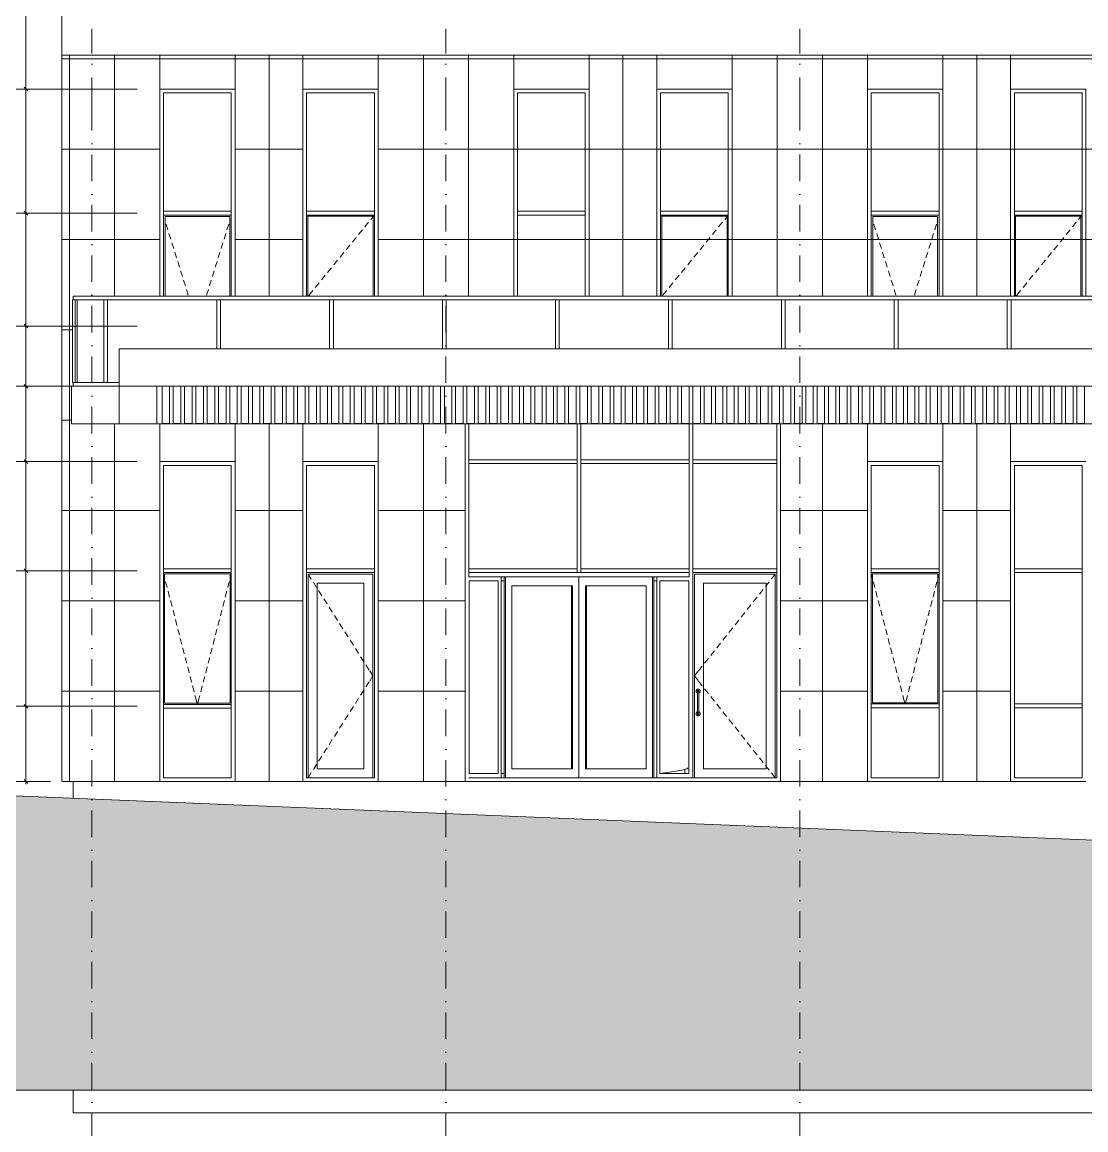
# Model space of a CAD drawing. Header units: millimetres. Extents: x 1499747 to 4341325, y -28481 to 441852.
# Drawn here: x 2698134 to 2712261, y 154656 to 169373 of the extents above; entities that cross this region are included whole.
import ezdxf
from ezdxf.xclip import XClip

# ---------------------------------------------------------------- set-up
doc = ezdxf.new("R2010")
doc.units = ezdxf.units.MM
doc.header["$MEASUREMENT"] = 0
doc.header["$XCLIPFRAME"] = 0
doc.linetypes.add('Штрихпунктирная', pattern=[670.277762, 352.777767, -176.388884, 0, -141.111112])
for name, color, linetype, lineweight in [('1 Фасад_42_Витраж где быссейн_Ном._пера__1_Ном._пера__7', 7, 'Continuous', 18), ('1 Фасад_42_Витраж где быссейн_Ном._пера__92_Ном._пера__233', 233, 'Continuous', 18), ('1 Фасад_42_Витражные окна_Ном._пера__1_Ном._пера__7', 7, 'Continuous', 18), ('1 Фасад_42_Витражные окна_Ном._пера__3_Ном._пера__30', 30, 'Continuous', 18), ('1 Фасад_42_Витражные окна_Ном._пера__92_Ном._пера__233', 233, 'Continuous', 18), ('1 Фасад_42_Выступы_Ном._пера__1_Ном._пера__7', 7, 'Continuous', 18), ('1 Фасад_42_Выступы_Ном._пера__62_Ном._пера__253', 252, 'Continuous', 18), ('1 Фасад_42_Карниз над входом_Ном._пера__1_Ном._пера__7', 7, 'Continuous', 18), ('1 Фасад_42_Конструктив - Колонны_Ном._пера__8_Ном._пера__12', 12, 'Continuous', 18), ('1 Фасад_42_Конструктив - Перекрытия_Ном._пера__89_Ном._пера__111', 111, 'Continuous', 18), ('1 Фасад_42_Местность - Рельеф_Ном._пера__21_Ном._пера__7', 7, 'Continuous', 18), ('1 Фасад_42_Местность - Рельеф_Ном._пера__7', 7, 'Continuous', 18), ('1 Фасад_42_Отделка керамика_Ном._пера__19_Ном._пера__255', 255, 'Continuous', 18), ('1 Фасад_42_Отделка керамика_Ном._пера__1_Ном._пера__7', 7, 'Continuous', 18), ('1 Фасад_42_Размер - Общий_Ном._пера__1_Ном._пера__7', 7, 'Continuous', 18), ('1 Фасад_42_Сетка кладки_Ном._пера__5_Ном._пера__5', 5, 'Continuous', 18), ('1 Фасад_42_Сетка кладки_Ном._пера__62_Ном._пера__253', 252, 'Continuous', 18), ('1 Фасад_42_Элемент Модели - Оси_Ном._пера__2_Ном._пера__8', 8, 'Continuous', 18), ('Кабель 2х6 mm', 150, 'Continuous', 30)]:
    doc.layers.add(name, color=color, linetype=linetype, lineweight=lineweight)

# ---------------------------------------------------------------- blocks, each defined once
blk = doc.blocks.new('Чертеж_5_42', base_point=(1557140, 9891))
at = {"layer": '1 Фасад_42_Местность - Рельеф_Ном._пера__7', "linetype": 'Continuous', "true_color": 0x939598}
blk.add_hatch(color=252, dxfattribs=at).paths.add_polyline_path([(1502340, 9783), (1502340, 5791), (1562566, 5791), (1562566, 7297)])
at = {"layer": '1 Фасад_42_Витраж где быссейн_Ном._пера__1_Ном._пера__7', "color": 252, "linetype": 'Continuous', "true_color": 0x939598}
for p, q in [((1505089, 16341), (1505089, 16291)), ((1505521, 16341), (1505089, 16341)), ((1507021, 16341), (1505521, 16341)), ((1508521, 16341), (1507021, 16341)), ((1510021, 16341), (1508521, 16341)), ((1511521, 16341), (1510021, 16341)), ((1513021, 16341), (1511521, 16341)), ((1514521, 16341), (1513021, 16341)), ((1516021, 16341), (1514521, 16341)), ((1517521, 16341), (1516021, 16341)), ((1519021, 16341), (1517521, 16341)), ((1505089, 16291), (1505082, 16291)), ((1505082, 15191), (1505082, 16291)), ((1505110, 16291), (1505089, 16291)), ((1505117, 16291), (1505110, 16291)), ((1505124, 16291), (1505117, 16291)), ((1505117, 15191), (1505117, 16291)), ((1505496, 16291), (1505124, 16291)), ((1505144, 16291), (1505144, 15191)), ((1505145, 15191), (1505145, 16291)), ((1505521, 16291), (1505496, 16291)), ((1505496, 15191), (1505496, 16291)), ((1505546, 16291), (1505521, 16291)), ((1506996, 16291), (1505546, 16291)), ((1505546, 15191), (1505546, 16291)), ((1507021, 16291), (1506996, 16291)), ((1506996, 15641), (1506996, 16291)), ((1507046, 16291), (1507021, 16291)), ((1508496, 16291), (1507046, 16291)), ((1507046, 15641), (1507046, 16291)), ((1508521, 16291), (1508496, 16291)), ((1508496, 15641), (1508496, 16291)), ((1508546, 16291), (1508521, 16291)), ((1509996, 16291), (1508546, 16291)), ((1508546, 15641), (1508546, 16291)), ((1510021, 16291), (1509996, 16291)), ((1509996, 15641), (1509996, 16291)), ((1510046, 16291), (1510021, 16291)), ((1511496, 16291), (1510046, 16291)), ((1510046, 15641), (1510046, 16291)), ((1511521, 16291), (1511496, 16291)), ((1511496, 15641), (1511496, 16291)), ((1511546, 16291), (1511521, 16291)), ((1512996, 16291), (1511546, 16291)), ((1511546, 15641), (1511546, 16291)), ((1513021, 16291), (1512996, 16291)), ((1512996, 15641), (1512996, 16291)), ((1513046, 16291), (1513021, 16291)), ((1514496, 16291), (1513046, 16291)), ((1513046, 15641), (1513046, 16291)), ((1514521, 16291), (1514496, 16291)), ((1514496, 15641), (1514496, 16291)), ((1514546, 16291), (1514521, 16291)), ((1515996, 16291), (1514546, 16291)), ((1514546, 15641), (1514546, 16291)), ((1516021, 16291), (1515996, 16291)), ((1515996, 15641), (1515996, 16291)), ((1516046, 16291), (1516021, 16291)), ((1517496, 16291), (1516046, 16291)), ((1516046, 15641), (1516046, 16291)), ((1517521, 16291), (1517496, 16291)), ((1517496, 15641), (1517496, 16291)), ((1517546, 16291), (1517521, 16291)), ((1518996, 16291), (1517546, 16291)), ((1517546, 15641), (1517546, 16291)), ((1505082, 15191), (1505089, 15191)), ((1505089, 15141), (1505089, 15191)), ((1505110, 15191), (1505089, 15191)), ((1505110, 15191), (1505117, 15191)), ((1505117, 15191), (1505124, 15191)), ((1505496, 15191), (1505124, 15191)), ((1505521, 15191), (1505496, 15191)), ((1505546, 15191), (1505521, 15191)), ((1505701, 15191), (1505546, 15191)), ((1510295, 14641), (1510295, 14141)), ((1510345, 14641), (1510345, 14141)), ((1511783, 14166), (1511783, 14641)), ((1511833, 14166), (1511833, 14641)), ((1513271, 14166), (1513271, 14641)), ((1513321, 14166), (1513321, 14641)), ((1514435, 14166), (1514435, 14641)), ((1514485, 14141), (1514485, 14641)), ((1510295, 14141), (1510295, 12691)), ((1510345, 14166), (1511183, 14166)), ((1510345, 14141), (1510345, 12691)), ((1511183, 14166), (1511783, 14166)), ((1511783, 14141), (1511783, 14166)), ((1511783, 14116), (1511783, 14141)), ((1511833, 14166), (1512021, 14166)), ((1511833, 14141), (1511833, 14166)), ((1511833, 14116), (1511833, 14141)), ((1512021, 14166), (1512859, 14166)), ((1512859, 14166), (1513271, 14166)), ((1513271, 14141), (1513271, 14166)), ((1513271, 12691), (1513271, 14141)), ((1513321, 14166), (1513697, 14166)), ((1513321, 14141), (1513321, 14166)), ((1513321, 14116), (1513321, 14141)), ((1513697, 14166), (1514435, 14166)), ((1514435, 14141), (1514435, 14166)), ((1514435, 14116), (1514435, 14141)), ((1514485, 12691), (1514485, 14141)), ((1510345, 14116), (1511183, 14116)), ((1511183, 14116), (1511783, 14116)), ((1511783, 12716), (1511783, 14116)), ((1511833, 14116), (1512021, 14116)), ((1511833, 12716), (1511833, 14116)), ((1512021, 14116), (1512859, 14116)), ((1512859, 14116), (1513271, 14116)), ((1513321, 14116), (1513697, 14116)), ((1513321, 12716), (1513321, 14116)), ((1513697, 14116), (1514435, 14116)), ((1514435, 12716), (1514435, 14116)), ((1510295, 12691), (1510295, 12156)), ((1510345, 12716), (1511183, 12716)), ((1510345, 12691), (1510345, 12611)), ((1510345, 12666), (1510349, 12666)), ((1510349, 12666), (1510368, 12666)), ((1510368, 12666), (1510434, 12666)), ((1510434, 12666), (1510541, 12666)), ((1510541, 12666), (1510688, 12666)), ((1510688, 12666), (1510868, 12666)), ((1510868, 12666), (1511077, 12666)), ((1511077, 12666), (1511308, 12666)), ((1511183, 12716), (1511783, 12716)), ((1511308, 12666), (1511554, 12666)), ((1511554, 12666), (1511808, 12666)), ((1511783, 12691), (1511783, 12716)), ((1511783, 12666), (1511783, 12691)), ((1511808, 12666), (1512062, 12666)), ((1511833, 12691), (1511833, 12716)), ((1511833, 12716), (1512021, 12716)), ((1511833, 12666), (1511833, 12691)), ((1512021, 12716), (1512859, 12716)), ((1512062, 12666), (1512308, 12666)), ((1512308, 12666), (1512539, 12666)), ((1512539, 12666), (1512748, 12666)), ((1512748, 12666), (1512928, 12666)), ((1512859, 12716), (1513271, 12716)), ((1512928, 12666), (1513075, 12666)), ((1513075, 12666), (1513182, 12666)), ((1513182, 12666), (1513248, 12666)), ((1513248, 12666), (1513267, 12666)), ((1513267, 12666), (1513271, 12666)), ((1513271, 12611), (1513271, 12691)), ((1513321, 12691), (1513321, 12716)), ((1513321, 12716), (1513697, 12716)), ((1513321, 12666), (1513321, 12691)), ((1513321, 12156), (1513321, 12666)), ((1513321, 12666), (1513697, 12666)), ((1513697, 12716), (1514435, 12716)), ((1513697, 12666), (1514435, 12666)), ((1514435, 12691), (1514435, 12716)), ((1514435, 12666), (1514435, 12691)), ((1514435, 12156), (1514435, 12666)), ((1514485, 12156), (1514485, 12691)), ((1510362, 12611), (1510343, 12611)), ((1510349, 12556), (1510362, 12556)), ((1510349, 9996), (1510349, 12556)), ((1510428, 12611), (1510362, 12611)), ((1510362, 12556), (1510428, 12556)), ((1510537, 12611), (1510428, 12611)), ((1510428, 12556), (1510537, 12556)), ((1510683, 12611), (1510537, 12611)), ((1510537, 12556), (1510683, 12556)), ((1510774, 12611), (1510683, 12611)), ((1510683, 12556), (1510735, 12556)), ((1510735, 12556), (1510735, 9996)), ((1510774, 12556), (1510774, 12611)), ((1510778, 12611), (1510774, 12611)), ((1510774, 9996), (1510774, 12556)), ((1510813, 12556), (1510774, 12556)), ((1510778, 12611), (1510868, 12611)), ((1510813, 12556), (1510813, 12611)), ((1510813, 9996), (1510813, 12556)), ((1510832, 9941), (1510832, 12611)), ((1510868, 12611), (1511077, 12611)), ((1511077, 12611), (1511308, 12611)), ((1511308, 12611), (1511554, 12611)), ((1511554, 12611), (1511808, 12611)), ((1511808, 12611), (1511808, 9941)), ((1511808, 12611), (1512062, 12611)), ((1512062, 12611), (1512308, 12611)), ((1512308, 12611), (1512539, 12611)), ((1512539, 12611), (1512748, 12611)), ((1512748, 12611), (1512838, 12611)), ((1512784, 9941), (1512784, 12611)), ((1512803, 12611), (1512803, 12556)), ((1512803, 12556), (1512803, 9996)), ((1512803, 12556), (1512842, 12556)), ((1512838, 12611), (1512842, 12611)), ((1512842, 12611), (1512842, 12556)), ((1512933, 12611), (1512842, 12611)), ((1512842, 12556), (1512842, 9996)), ((1512881, 9996), (1512881, 12556)), ((1512881, 12556), (1512933, 12556)), ((1513079, 12611), (1512933, 12611)), ((1512933, 12556), (1513079, 12556)), ((1513188, 12611), (1513079, 12611)), ((1513079, 12556), (1513188, 12556)), ((1513254, 12611), (1513188, 12611)), ((1513188, 12556), (1513254, 12556)), ((1513273, 12611), (1513254, 12611)), ((1513254, 12556), (1513267, 12556)), ((1513267, 12556), (1513267, 9996)), ((1514415, 12646), (1513341, 12646)), ((1513341, 12646), (1513341, 9941)), ((1513461, 12526), (1514295, 12526)), ((1513461, 10061), (1513461, 12526)), ((1514295, 12526), (1514295, 10061)), ((1514415, 9941), (1514415, 12646)), ((1511723, 12491), (1510917, 12491)), ((1510917, 12491), (1510917, 10061)), ((1511709, 12491), (1511709, 10061)), ((1511723, 10061), (1511723, 12491)), ((1511893, 10061), (1511893, 12491)), ((1511893, 12491), (1512699, 12491)), ((1511907, 12491), (1511907, 10061)), ((1512699, 12491), (1512699, 10061)), ((1510295, 12156), (1510295, 11686)), ((1513321, 11686), (1513321, 12156)), ((1514435, 11686), (1514435, 12156)), ((1514485, 11686), (1514485, 12156)), ((1510295, 11686), (1510295, 10396)), ((1513321, 10396), (1513321, 11686)), ((1514435, 10396), (1514435, 11686)), ((1514485, 10396), (1514485, 11686)), ((1513365, 11101), (1513364, 11096)), ((1513364, 11096), (1513364, 11091)), ((1513364, 11091), (1513364, 11087)), ((1513364, 11087), (1513365, 11082)), ((1513367, 11105), (1513365, 11101)), ((1513365, 11082), (1513367, 11078)), ((1513370, 11109), (1513367, 11105)), ((1513367, 11078), (1513370, 11074)), ((1513373, 11112), (1513370, 11109)), ((1513370, 11074), (1513373, 11071)), ((1513377, 11115), (1513373, 11112)), ((1513373, 11071), (1513377, 11068)), ((1513381, 11117), (1513377, 11115)), ((1513377, 11068), (1513381, 11066)), ((1513386, 11118), (1513381, 11117)), ((1513381, 11095), (1513382, 11096)), ((1513381, 11093), (1513381, 11095)), ((1513381, 11091), (1513381, 11093)), ((1513381, 11076), (1513381, 11091)), ((1513381, 11078), (1513382, 11078)), ((1513381, 10806), (1513381, 11076)), ((1513382, 11096), (1513383, 11098)), ((1513382, 11078), (1513383, 11079)), ((1513383, 11098), (1513384, 11099)), ((1513383, 11079), (1513384, 11079)), ((1513384, 11099), (1513386, 11100)), ((1513384, 11079), (1513386, 11080)), ((1513391, 11118), (1513386, 11118)), ((1513386, 11100), (1513387, 11101)), ((1513386, 11080), (1513387, 11080)), ((1513387, 11101), (1513389, 11101)), ((1513387, 11080), (1513389, 11080)), ((1513389, 11101), (1513391, 11101)), ((1513389, 11080), (1513391, 11080)), ((1513395, 11118), (1513391, 11118)), ((1513391, 11101), (1513392, 11101)), ((1513391, 11080), (1513392, 11080)), ((1513392, 11101), (1513394, 11101)), ((1513392, 11080), (1513394, 11080)), ((1513394, 11101), (1513396, 11100)), ((1513394, 11080), (1513396, 11080)), ((1513400, 11117), (1513395, 11118)), ((1513396, 11100), (1513397, 11099)), ((1513396, 11080), (1513397, 11079)), ((1513397, 11099), (1513398, 11098)), ((1513397, 11079), (1513398, 11079)), ((1513398, 11098), (1513399, 11096)), ((1513398, 11079), (1513399, 11078)), ((1513399, 11096), (1513400, 11095)), ((1513399, 11078), (1513400, 11078)), ((1513404, 11115), (1513400, 11117)), ((1513400, 11095), (1513400, 11093)), ((1513400, 11093), (1513401, 11091)), ((1513401, 11076), (1513401, 11091)), ((1513401, 10806), (1513401, 11076)), ((1513401, 11066), (1513404, 11068)), ((1513408, 11112), (1513404, 11115)), ((1513404, 11068), (1513408, 11071)), ((1513411, 11109), (1513408, 11112)), ((1513408, 11071), (1513411, 11074)), ((1513414, 11105), (1513411, 11109)), ((1513411, 11074), (1513414, 11078)), ((1513416, 11101), (1513414, 11105)), ((1513414, 11078), (1513416, 11082)), ((1513417, 11096), (1513416, 11101)), ((1513416, 11082), (1513417, 11087)), ((1513418, 11091), (1513417, 11096)), ((1513417, 11087), (1513418, 11091)), ((1513365, 10801), (1513364, 10796)), ((1513364, 10796), (1513364, 10791)), ((1513364, 10791), (1513364, 10787)), ((1513364, 10787), (1513365, 10782)), ((1513367, 10805), (1513365, 10801)), ((1513365, 10782), (1513367, 10778)), ((1513370, 10809), (1513367, 10805)), ((1513367, 10778), (1513370, 10774)), ((1513373, 10812), (1513370, 10809)), ((1513370, 10774), (1513373, 10771)), ((1513377, 10815), (1513373, 10812)), ((1513373, 10771), (1513377, 10768)), ((1513381, 10816), (1513377, 10815)), ((1513377, 10768), (1513381, 10766)), ((1513381, 10791), (1513381, 10806)), ((1513381, 10805), (1513382, 10804)), ((1513381, 10791), (1513381, 10790)), ((1513381, 10790), (1513381, 10788)), ((1513381, 10788), (1513382, 10786)), ((1513381, 10766), (1513386, 10765)), ((1513382, 10804), (1513383, 10804)), ((1513382, 10786), (1513383, 10785)), ((1513383, 10804), (1513384, 10803)), ((1513383, 10785), (1513384, 10784)), ((1513384, 10803), (1513386, 10803)), ((1513384, 10784), (1513386, 10783)), ((1513386, 10803), (1513387, 10802)), ((1513386, 10783), (1513387, 10782)), ((1513386, 10765), (1513391, 10764)), ((1513387, 10802), (1513389, 10802)), ((1513387, 10782), (1513389, 10781)), ((1513389, 10802), (1513391, 10802)), ((1513389, 10781), (1513391, 10781)), ((1513391, 10802), (1513392, 10802)), ((1513391, 10781), (1513392, 10781)), ((1513391, 10764), (1513395, 10765)), ((1513392, 10802), (1513394, 10802)), ((1513392, 10781), (1513394, 10782)), ((1513394, 10802), (1513396, 10803)), ((1513394, 10782), (1513396, 10783)), ((1513395, 10765), (1513400, 10766)), ((1513396, 10803), (1513397, 10803)), ((1513396, 10783), (1513397, 10784)), ((1513397, 10803), (1513398, 10804)), ((1513397, 10784), (1513398, 10785)), ((1513398, 10804), (1513399, 10804)), ((1513398, 10785), (1513399, 10786)), ((1513399, 10804), (1513400, 10805)), ((1513399, 10786), (1513400, 10788)), ((1513400, 10790), (1513401, 10791)), ((1513400, 10788), (1513400, 10790)), ((1513400, 10766), (1513404, 10768)), ((1513404, 10815), (1513401, 10816)), ((1513401, 10791), (1513401, 10806)), ((1513408, 10812), (1513404, 10815)), ((1513404, 10768), (1513408, 10771)), ((1513411, 10809), (1513408, 10812)), ((1513408, 10771), (1513411, 10774)), ((1513414, 10805), (1513411, 10809)), ((1513411, 10774), (1513414, 10778)), ((1513416, 10801), (1513414, 10805)), ((1513414, 10778), (1513416, 10782)), ((1513417, 10796), (1513416, 10801)), ((1513416, 10782), (1513417, 10787)), ((1513418, 10791), (1513417, 10796)), ((1513417, 10787), (1513418, 10791)), ((1510295, 10396), (1510295, 9891)), ((1513321, 9941), (1513321, 10396)), ((1514435, 9941), (1514435, 10396)), ((1514485, 9891), (1514485, 10396)), ((1510917, 10061), (1511723, 10061)), ((1512699, 10061), (1511893, 10061)), ((1512919, 10002), (1513066, 10022)), ((1513066, 10022), (1513174, 10041)), ((1513174, 10041), (1513240, 10061)), ((1513213, 10053), (1513213, 9996)), ((1513240, 10061), (1513252, 10072)), ((1514295, 10061), (1513461, 10061)), ((1510295, 9891), (1510345, 9891)), ((1510343, 9941), (1510362, 9941)), ((1510345, 9941), (1510362, 9941)), ((1510345, 9891), (1511183, 9891)), ((1510362, 9996), (1510349, 9996)), ((1510428, 9996), (1510362, 9996)), ((1510362, 9941), (1510428, 9941)), ((1510537, 9996), (1510428, 9996)), ((1510428, 9941), (1510537, 9941)), ((1510683, 9996), (1510537, 9996)), ((1510537, 9941), (1510683, 9941)), ((1510735, 9996), (1510683, 9996)), ((1510683, 9941), (1510774, 9941)), ((1510774, 9941), (1510774, 9996)), ((1510813, 9996), (1510774, 9996)), ((1510813, 9941), (1510774, 9941)), ((1510813, 9941), (1510813, 9996)), ((1510832, 9941), (1510813, 9941)), ((1511808, 9941), (1510832, 9941)), ((1511183, 9891), (1512021, 9891)), ((1511808, 9941), (1512784, 9941)), ((1512021, 9891), (1512859, 9891)), ((1512803, 9941), (1512784, 9941)), ((1512803, 9996), (1512803, 9941)), ((1512803, 9941), (1512842, 9941)), ((1512842, 9996), (1512842, 9941)), ((1512842, 9941), (1512933, 9941)), ((1512859, 9891), (1513296, 9891)), ((1512881, 9998), (1512919, 10002)), ((1512933, 9996), (1512881, 9996)), ((1513079, 9996), (1512933, 9996)), ((1512933, 9941), (1513079, 9941)), ((1513188, 9996), (1513079, 9996)), ((1513079, 9941), (1513188, 9941)), ((1513254, 9996), (1513188, 9996)), ((1513188, 9941), (1513254, 9941)), ((1513267, 9996), (1513254, 9996)), ((1513254, 9941), (1513273, 9941)), ((1513273, 9941), (1513296, 9941)), ((1513296, 9941), (1513321, 9941)), ((1513296, 9891), (1513697, 9891)), ((1513321, 9941), (1513697, 9941)), ((1513697, 9941), (1514435, 9941)), ((1513697, 9891), (1514485, 9891))]:
    blk.add_line(p, q, dxfattribs=at)
at = {"layer": '1 Фасад_42_Витраж где быссейн_Ном._пера__92_Ном._пера__233', "color": 252, "linetype": 'Continuous', "true_color": 0x939598}
for p, q in [((1514335, 12545), (1514295, 12495)), ((1514415, 12646), (1514366, 12584)), ((1514254, 12443), (1514204, 12380)), ((1514295, 12495), (1514285, 12482)), ((1514092, 12239), (1514042, 12177)), ((1514173, 12341), (1514123, 12278)), ((1514011, 12137), (1513961, 12075)), ((1513849, 11934), (1513799, 11871)), ((1513930, 12036), (1513880, 11973)), ((1513768, 11832), (1513719, 11769)), ((1513607, 11629), (1513557, 11566)), ((1513687, 11730), (1513638, 11668)), ((1513526, 11527), (1513476, 11464)), ((1513390, 11356), (1513341, 11294)), ((1513445, 11425), (1513395, 11362)), ((1513390, 11231), (1513341, 11294)), ((1513445, 11163), (1513395, 11225)), ((1513526, 11061), (1513476, 11123)), ((1513607, 10959), (1513557, 11022)), ((1513687, 10857), (1513638, 10920)), ((1513768, 10755), (1513719, 10818)), ((1513849, 10654), (1513799, 10716)), ((1513930, 10552), (1513880, 10615)), ((1514011, 10450), (1513961, 10513)), ((1514092, 10348), (1514042, 10411)), ((1514173, 10247), (1514123, 10309)), ((1514254, 10145), (1514204, 10207)), ((1514295, 10092), (1514285, 10106)), ((1514335, 10043), (1514295, 10092)), ((1514415, 9941), (1514366, 10004))]:
    blk.add_line(p, q, dxfattribs=at)
at = {"layer": '1 Фасад_42_Витражные окна_Ном._пера__1_Ном._пера__7', "color": 252, "linetype": 'Continuous', "true_color": 0x939598}
for p, q in [((1507190, 19041), (1506290, 19041)), ((1506290, 17466), (1506290, 19041)), ((1507190, 17466), (1507190, 19041)), ((1509090, 19041), (1508190, 19041)), ((1508190, 17466), (1508190, 19041)), ((1509090, 17441), (1509090, 19041)), ((1511891, 19041), (1510991, 19041)), ((1510991, 17466), (1510991, 19041)), ((1511891, 17466), (1511891, 19041)), ((1513791, 19041), (1512891, 19041)), ((1512891, 17466), (1512891, 19041)), ((1513791, 17441), (1513791, 19041)), ((1516590, 19041), (1515690, 19041)), ((1515690, 17466), (1515690, 19041)), ((1516590, 17466), (1516590, 19041)), ((1518490, 19041), (1517590, 19041)), ((1517590, 17466), (1517590, 19041)), ((1518490, 17441), (1518490, 19041)), ((1506290, 17441), (1506290, 17466)), ((1507190, 17466), (1506290, 17466)), ((1506290, 17416), (1506290, 17441)), ((1507190, 17416), (1506290, 17416)), ((1506290, 16341), (1506290, 17416)), ((1506310, 17396), (1506310, 16341)), ((1507170, 17396), (1506310, 17396)), ((1507170, 16341), (1507170, 17396)), ((1507190, 17441), (1507190, 17466)), ((1507190, 17416), (1507190, 17441)), ((1507190, 16341), (1507190, 17416)), ((1508190, 17441), (1508190, 17466)), ((1508190, 17466), (1509090, 17466)), ((1508190, 17416), (1508190, 17441)), ((1508190, 17416), (1509090, 17416)), ((1508190, 16341), (1508190, 17416)), ((1509075, 17401), (1508205, 17401)), ((1508205, 17401), (1508205, 16341)), ((1509075, 16341), (1509075, 17401)), ((1509090, 16341), (1509090, 17441)), ((1510991, 17441), (1510991, 17466)), ((1511891, 17466), (1510991, 17466)), ((1510991, 17416), (1510991, 17441)), ((1511891, 17416), (1510991, 17416)), ((1510991, 16341), (1510991, 17416)), ((1511891, 17441), (1511891, 17466)), ((1511891, 17416), (1511891, 17441)), ((1511891, 16341), (1511891, 17416)), ((1512891, 17441), (1512891, 17466)), ((1512891, 17466), (1513791, 17466)), ((1512891, 17416), (1512891, 17441)), ((1512891, 17416), (1513791, 17416)), ((1512891, 16341), (1512891, 17416)), ((1513776, 17401), (1512906, 17401)), ((1512906, 17401), (1512906, 16341)), ((1513776, 16341), (1513776, 17401)), ((1513791, 16341), (1513791, 17441)), ((1515690, 17441), (1515690, 17466)), ((1516590, 17466), (1515690, 17466)), ((1515690, 17416), (1515690, 17441)), ((1516590, 17416), (1515690, 17416)), ((1515690, 16341), (1515690, 17416)), ((1515710, 17396), (1515710, 16341)), ((1516570, 17396), (1515710, 17396)), ((1516570, 16341), (1516570, 17396)), ((1516590, 17441), (1516590, 17466)), ((1516590, 17416), (1516590, 17441)), ((1516590, 16341), (1516590, 17416)), ((1517590, 17441), (1517590, 17466)), ((1517590, 17466), (1518490, 17466)), ((1517590, 17416), (1517590, 17441)), ((1517590, 17416), (1518490, 17416)), ((1517590, 16341), (1517590, 17416)), ((1518475, 17401), (1517605, 17401)), ((1517605, 17401), (1517605, 16341)), ((1518475, 16341), (1518475, 17401)), ((1518490, 16341), (1518490, 17441)), ((1507190, 14091), (1506290, 14091)), ((1506290, 12716), (1506290, 14091)), ((1507190, 12716), (1507190, 14091)), ((1509090, 14091), (1508190, 14091)), ((1508190, 12716), (1508190, 14091)), ((1509090, 12716), (1509090, 14091)), ((1515690, 14091), (1516590, 14091)), ((1515690, 13191), (1515690, 14091)), ((1516590, 13191), (1516590, 14091)), ((1517590, 14091), (1518490, 14091)), ((1517590, 13191), (1517590, 14091)), ((1518490, 13191), (1518490, 14091)), ((1515690, 12716), (1515690, 13191)), ((1516590, 12716), (1516590, 13191)), ((1517590, 12716), (1517590, 13191)), ((1518490, 12716), (1518490, 13191)), ((1506290, 12691), (1506290, 12716)), ((1507190, 12716), (1506290, 12716)), ((1506290, 12666), (1506290, 12691)), ((1506290, 10916), (1506290, 12666)), ((1507190, 12666), (1506290, 12666)), ((1507190, 12691), (1507190, 12716)), ((1507190, 12666), (1507190, 12691)), ((1507190, 10916), (1507190, 12666)), ((1508190, 12691), (1508190, 12716)), ((1509090, 12716), (1508190, 12716)), ((1508190, 12666), (1508190, 12691)), ((1508190, 9941), (1508190, 12666)), ((1509090, 12666), (1508190, 12666)), ((1509090, 12691), (1509090, 12716)), ((1509090, 12666), (1509090, 12691)), ((1509090, 9941), (1509090, 12666)), ((1515690, 12691), (1515690, 12716)), ((1516590, 12716), (1515690, 12716)), ((1515690, 12666), (1515690, 12691)), ((1516590, 12666), (1515690, 12666)), ((1515690, 12291), (1515690, 12666)), ((1516590, 12691), (1516590, 12716)), ((1516590, 12666), (1516590, 12691)), ((1516590, 12291), (1516590, 12666)), ((1517590, 12691), (1517590, 12716)), ((1518490, 12716), (1517590, 12716)), ((1517590, 12666), (1517590, 12691)), ((1518490, 12666), (1517590, 12666)), ((1517590, 12291), (1517590, 12666)), ((1518490, 12691), (1518490, 12716)), ((1518490, 12666), (1518490, 12691)), ((1518490, 12291), (1518490, 12666)), ((1507175, 12651), (1506305, 12651)), ((1506305, 12651), (1506305, 10931)), ((1507175, 10931), (1507175, 12651)), ((1508210, 12646), (1509070, 12646)), ((1508210, 9941), (1508210, 12646)), ((1508950, 12526), (1508330, 12526)), ((1508330, 12526), (1508330, 10061)), ((1508950, 10061), (1508950, 12526)), ((1509070, 12646), (1509070, 9941)), ((1516575, 12651), (1515705, 12651)), ((1515705, 12651), (1515705, 10936)), ((1516575, 10936), (1516575, 12651)), ((1515690, 10921), (1515690, 12291)), ((1516590, 10921), (1516590, 12291)), ((1517590, 10921), (1517590, 12291)), ((1518490, 10921), (1518490, 12291)), ((1506290, 10891), (1506290, 10916)), ((1507190, 10916), (1506290, 10916)), ((1506290, 10866), (1506290, 10891)), ((1506305, 10931), (1507175, 10931)), ((1507190, 10891), (1507190, 10916)), ((1507190, 10866), (1507190, 10891)), ((1515690, 10896), (1515690, 10921)), ((1516590, 10921), (1515690, 10921)), ((1515690, 10891), (1515690, 10896)), ((1515690, 10871), (1515690, 10891)), ((1515705, 10936), (1516575, 10936)), ((1516590, 10896), (1516590, 10921)), ((1516590, 10891), (1516590, 10896)), ((1516590, 10871), (1516590, 10891)), ((1517590, 10896), (1517590, 10921)), ((1518490, 10921), (1517590, 10921)), ((1517590, 10891), (1517590, 10896)), ((1517590, 10871), (1517590, 10891)), ((1518490, 10896), (1518490, 10921)), ((1518490, 10891), (1518490, 10896)), ((1518490, 10871), (1518490, 10891)), ((1506290, 9941), (1506290, 10866)), ((1507190, 10866), (1506290, 10866)), ((1507190, 9941), (1507190, 10866)), ((1515690, 9941), (1515690, 10871)), ((1516590, 10871), (1515690, 10871)), ((1516590, 9941), (1516590, 10871)), ((1517590, 9941), (1517590, 10871)), ((1518490, 10871), (1517590, 10871)), ((1518490, 9941), (1518490, 10871)), ((1508330, 10061), (1508950, 10061)), ((1507240, 9891), (1506240, 9891)), ((1507190, 9941), (1506290, 9941)), ((1509140, 9891), (1508140, 9891)), ((1509090, 9941), (1508190, 9941)), ((1516640, 9891), (1515640, 9891)), ((1516590, 9941), (1515690, 9941)), ((1518540, 9891), (1517540, 9891)), ((1518490, 9941), (1517590, 9941))]:
    blk.add_line(p, q, dxfattribs=at)
at = {"layer": '1 Фасад_42_Витражные окна_Ном._пера__3_Ном._пера__30', "color": 252, "linetype": 'Continuous', "true_color": 0x939598}
for p, q in [((1508210, 12646), (1508253, 12579)), ((1508280, 12537), (1508323, 12469)), ((1508350, 12427), (1508393, 12359)), ((1508420, 12317), (1508463, 12250)), ((1508489, 12207), (1508532, 12140)), ((1508559, 12098), (1508602, 12030)), ((1508629, 11988), (1508672, 11921)), ((1508699, 11878), (1508742, 11811)), ((1508768, 11769), (1508811, 11701)), ((1508838, 11659), (1508881, 11591)), ((1508908, 11549), (1508950, 11482)), ((1508950, 11482), (1508951, 11482)), ((1508978, 11440), (1509021, 11372)), ((1509028, 11361), (1509070, 11294)), ((1508978, 11148), (1509021, 11215)), ((1509028, 11226), (1509070, 11294)), ((1508908, 11038), (1508950, 11105)), ((1508950, 11105), (1508951, 11106)), ((1508838, 10929), (1508881, 10996)), ((1508699, 10709), (1508742, 10777)), ((1508768, 10819), (1508811, 10886)), ((1508629, 10599), (1508672, 10667)), ((1508559, 10490), (1508602, 10557)), ((1508420, 10270), (1508463, 10338)), ((1508489, 10380), (1508532, 10448)), ((1508350, 10161), (1508393, 10228)), ((1508210, 9941), (1508253, 10009)), ((1508280, 10051), (1508323, 10118))]:
    blk.add_line(p, q, dxfattribs=at)
at = {"layer": '1 Фасад_42_Витражные окна_Ном._пера__92_Ном._пера__233', "color": 252, "linetype": 'Continuous', "true_color": 0x939598}
for p, q in [((1509075, 17397), (1509045, 17359)), ((1509090, 17415), (1509075, 17397)), ((1513776, 17397), (1513745, 17359)), ((1513791, 17415), (1513776, 17397)), ((1518475, 17397), (1518444, 17359)), ((1518490, 17415), (1518475, 17397)), ((1506324, 17297), (1506347, 17221)), ((1507156, 17297), (1507133, 17221)), ((1508931, 17220), (1508880, 17158)), ((1509013, 17321), (1508962, 17259)), ((1513631, 17220), (1513581, 17158)), ((1513713, 17321), (1513663, 17259)), ((1515724, 17297), (1515747, 17221)), ((1516556, 17297), (1516532, 17221)), ((1518331, 17220), (1518280, 17158)), ((1518413, 17321), (1518362, 17259)), ((1506362, 17173), (1506386, 17097)), ((1507118, 17173), (1507094, 17097)), ((1508849, 17119), (1508798, 17057)), ((1513549, 17119), (1513498, 17057)), ((1515762, 17173), (1515786, 17097)), ((1516518, 17173), (1516494, 17097)), ((1518248, 17119), (1518198, 17057)), ((1506401, 17049), (1506425, 16973)), ((1506440, 16925), (1506464, 16848)), ((1507040, 16925), (1507017, 16848)), ((1507079, 17049), (1507055, 16973)), ((1508766, 17018), (1508716, 16956)), ((1513467, 17018), (1513416, 16956)), ((1515801, 17049), (1515825, 16973)), ((1515840, 16925), (1515863, 16848)), ((1516440, 16925), (1516416, 16848)), ((1516479, 17049), (1516455, 16973)), ((1518166, 17018), (1518116, 16956)), ((1506478, 16801), (1506502, 16724)), ((1507002, 16801), (1506978, 16724)), ((1508602, 16817), (1508551, 16755)), ((1508684, 16918), (1508634, 16856)), ((1513302, 16817), (1513252, 16755)), ((1513385, 16918), (1513334, 16856)), ((1515878, 16801), (1515902, 16724)), ((1516402, 16801), (1516378, 16724)), ((1518002, 16817), (1517951, 16755)), ((1518084, 16918), (1518033, 16856)), ((1506517, 16677), (1506541, 16600)), ((1506963, 16677), (1506939, 16600)), ((1508520, 16716), (1508469, 16654)), ((1513220, 16716), (1513170, 16654)), ((1515917, 16677), (1515941, 16600)), ((1516363, 16677), (1516339, 16600)), ((1517920, 16716), (1517869, 16654)), ((1506556, 16552), (1506580, 16476)), ((1506924, 16552), (1506900, 16476)), ((1508355, 16515), (1508305, 16453)), ((1508438, 16616), (1508387, 16554)), ((1513056, 16515), (1513005, 16453)), ((1513138, 16616), (1513087, 16554)), ((1515956, 16552), (1515980, 16476)), ((1516324, 16552), (1516300, 16476)), ((1517755, 16515), (1517705, 16453)), ((1517837, 16616), (1517787, 16554)), ((1506594, 16428), (1506618, 16352)), ((1506886, 16428), (1506862, 16352)), ((1508236, 16368), (1508214, 16341)), ((1508273, 16414), (1508236, 16368)), ((1512936, 16368), (1512914, 16341)), ((1512974, 16414), (1512936, 16368)), ((1515994, 16428), (1516018, 16352)), ((1516286, 16428), (1516262, 16352)), ((1517636, 16368), (1517614, 16341)), ((1517673, 16414), (1517636, 16368)), ((1506290, 12652), (1506305, 12594)), ((1506318, 12545), (1506338, 12468)), ((1507163, 12545), (1507143, 12468)), ((1507190, 12652), (1507175, 12594)), ((1515690, 12652), (1515705, 12594)), ((1515705, 12594), (1515705, 12594)), ((1515718, 12545), (1515738, 12468)), ((1516562, 12545), (1516542, 12468)), ((1516590, 12652), (1516575, 12594)), ((1516575, 12594), (1516575, 12594)), ((1506351, 12420), (1506371, 12342)), ((1507130, 12420), (1507110, 12342)), ((1515750, 12420), (1515770, 12342)), ((1516530, 12420), (1516510, 12342)), ((1506383, 12294), (1506403, 12216)), ((1507098, 12294), (1507078, 12216)), ((1515783, 12294), (1515803, 12216)), ((1516497, 12294), (1516477, 12216)), ((1506416, 12168), (1506436, 12090)), ((1507065, 12168), (1507045, 12090)), ((1515815, 12168), (1515836, 12090)), ((1516464, 12168), (1516444, 12090)), ((1506448, 12042), (1506468, 11965)), ((1507033, 12042), (1507013, 11965)), ((1515848, 12042), (1515868, 11965)), ((1516432, 12042), (1516412, 11965)), ((1506481, 11916), (1506501, 11839)), ((1506513, 11790), (1506533, 11713)), ((1506968, 11790), (1506948, 11713)), ((1507000, 11916), (1506980, 11839)), ((1515881, 11916), (1515901, 11839)), ((1515913, 11790), (1515933, 11713)), ((1516367, 11790), (1516347, 11713)), ((1516399, 11916), (1516379, 11839)), ((1506546, 11664), (1506566, 11587)), ((1506935, 11664), (1506915, 11587)), ((1515946, 11665), (1515966, 11587)), ((1516334, 11665), (1516314, 11587)), ((1506578, 11539), (1506598, 11461)), ((1506903, 11539), (1506883, 11461)), ((1515979, 11539), (1515999, 11461)), ((1516301, 11539), (1516281, 11461)), ((1506611, 11413), (1506631, 11335)), ((1506870, 11413), (1506850, 11335)), ((1516011, 11413), (1516031, 11335)), ((1516269, 11413), (1516249, 11335)), ((1506643, 11287), (1506663, 11209)), ((1506838, 11287), (1506818, 11209)), ((1516044, 11287), (1516064, 11210)), ((1516236, 11287), (1516216, 11210)), ((1506676, 11161), (1506696, 11083)), ((1506805, 11161), (1506785, 11083)), ((1516076, 11161), (1516097, 11084)), ((1516203, 11161), (1516183, 11084)), ((1506708, 11035), (1506720, 10989)), ((1506720, 10989), (1506735, 10931)), ((1506735, 10931), (1506739, 10916)), ((1506746, 10931), (1506742, 10916)), ((1506760, 10989), (1506746, 10931)), ((1506772, 11035), (1506760, 10989)), ((1516109, 11035), (1516120, 10994)), ((1516120, 10994), (1516135, 10936)), ((1516135, 10936), (1516139, 10921)), ((1516145, 10936), (1516141, 10921)), ((1516160, 10994), (1516145, 10936)), ((1516171, 11035), (1516160, 10994))]:
    blk.add_line(p, q, dxfattribs=at)
at = {"layer": '1 Фасад_42_Выступы_Ном._пера__1_Ном._пера__7', "color": 252, "linetype": 'Continuous', "true_color": 0x939598}
for p, q in [((1504940, 19541), (1504940, 46491)), ((1504940, 19541), (1505490, 19541)), ((1505490, 19541), (1528640, 19541))]:
    blk.add_line(p, q, dxfattribs=at)
at = {"layer": '1 Фасад_42_Выступы_Ном._пера__62_Ном._пера__253', "color": 252, "linetype": 'Continuous', "true_color": 0x939598, "flags": 128}
for points in [[(1529190, 19491), (1504940, 19491)], [(1505040, 19541), (1505040, 16341)], [(1505640, 19541), (1505640, 16341)], [(1506241, 19541), (1506241, 16341)], [(1507240, 19541), (1507240, 16341)], [(1507691, 19541), (1507691, 16341)], [(1508141, 19541), (1508141, 16341)], [(1509140, 19541), (1509140, 16341)], [(1509741, 19541), (1509741, 16341)], [(1510341, 19541), (1510341, 16341)], [(1510941, 19541), (1510941, 16341)], [(1511941, 19541), (1511941, 16341)], [(1512391, 19541), (1512391, 16341)], [(1512841, 19541), (1512841, 16341)], [(1513841, 19541), (1513841, 16341)], [(1514441, 19541), (1514441, 16341)], [(1515041, 19541), (1515041, 16341)], [(1515641, 19541), (1515641, 16341)], [(1516640, 19541), (1516640, 16341)], [(1517091, 19541), (1517091, 16341)], [(1517541, 19541), (1517541, 16341)], [(1506241, 18291), (1504940, 18291)], [(1508141, 18291), (1507240, 18291)], [(1529190, 18291), (1509140, 18291)], [(1506241, 17091), (1504940, 17091)], [(1508141, 17091), (1507240, 17091)], [(1529190, 17091), (1509140, 17091)], [(1505040, 16341), (1505040, 9891)], [(1505082, 15891), (1504940, 15891)], [(1505072, 14691), (1504940, 14691)], [(1505090, 14691), (1505088, 14691)], [(1505640, 14641), (1505640, 9891)], [(1506241, 14641), (1506241, 9891)], [(1507240, 14641), (1507240, 9891)], [(1507691, 14641), (1507691, 9891)], [(1508141, 14641), (1508141, 9891)], [(1509140, 14641), (1509140, 9891)], [(1509741, 14641), (1509741, 9891)], [(1515041, 14641), (1515041, 9891)], [(1515641, 14641), (1515641, 9891)], [(1516640, 14641), (1516640, 9891)], [(1517091, 14641), (1517091, 9891)], [(1517541, 14641), (1517541, 9891)], [(1506241, 13491), (1504940, 13491)], [(1508141, 13491), (1507240, 13491)], [(1510295, 13491), (1509140, 13491)], [(1515641, 13491), (1514485, 13491)], [(1517541, 13491), (1516640, 13491)], [(1506241, 12291), (1504940, 12291)], [(1508141, 12291), (1507240, 12291)], [(1510295, 12291), (1509140, 12291)], [(1515641, 12291), (1514485, 12291)], [(1517541, 12291), (1516640, 12291)], [(1506241, 11091), (1504940, 11091)], [(1508141, 11091), (1507240, 11091)], [(1510295, 11091), (1509140, 11091)], [(1515641, 11091), (1514485, 11091)], [(1517541, 11091), (1516640, 11091)]]:
    blk.add_lwpolyline(points, dxfattribs=at)
at = {"layer": '1 Фасад_42_Карниз над входом_Ном._пера__1_Ном._пера__7', "color": 252, "linetype": 'Continuous', "true_color": 0x939598}
for p, q in [((1505701, 15641), (1505701, 15141)), ((1505701, 15641), (1506201, 15641)), ((1506201, 15641), (1519190, 15641)), ((1505701, 15141), (1505701, 14641)), ((1505701, 15141), (1506201, 15141)), ((1506201, 15141), (1506201, 14641)), ((1506201, 15141), (1519190, 15141)), ((1506270, 14647), (1506270, 15141)), ((1506370, 14647), (1506370, 15141)), ((1506420, 14647), (1506420, 15141)), ((1506520, 14647), (1506520, 15141)), ((1506570, 14647), (1506570, 15141)), ((1506670, 14647), (1506670, 15141)), ((1506720, 14647), (1506720, 15141)), ((1506820, 14647), (1506820, 15141)), ((1506870, 14647), (1506870, 15141)), ((1506970, 14647), (1506970, 15141)), ((1507020, 14647), (1507020, 15141)), ((1507120, 14647), (1507120, 15141)), ((1507170, 14647), (1507170, 15141)), ((1507270, 14647), (1507270, 15141)), ((1507320, 14647), (1507320, 15141)), ((1507420, 14647), (1507420, 15141)), ((1507470, 14647), (1507470, 15141)), ((1507570, 14647), (1507570, 15141)), ((1507620, 14647), (1507620, 15141)), ((1507720, 14647), (1507720, 15141)), ((1507770, 14647), (1507770, 15141)), ((1507870, 14647), (1507870, 15141)), ((1507920, 14647), (1507920, 15141)), ((1508020, 14647), (1508020, 15141)), ((1508070, 14647), (1508070, 15141)), ((1508170, 14647), (1508170, 15141)), ((1508220, 14647), (1508220, 15141)), ((1508320, 14647), (1508320, 15141)), ((1508370, 14647), (1508370, 15141)), ((1508470, 14647), (1508470, 15141)), ((1508520, 14647), (1508520, 15141)), ((1508620, 14647), (1508620, 15141)), ((1508670, 14647), (1508670, 15141)), ((1508770, 14647), (1508770, 15141)), ((1508820, 14647), (1508820, 15141)), ((1508920, 14647), (1508920, 15141)), ((1508970, 14647), (1508970, 15141)), ((1509070, 14647), (1509070, 15141)), ((1509120, 14647), (1509120, 15141)), ((1509220, 14647), (1509220, 15141)), ((1509270, 14647), (1509270, 15141)), ((1509370, 14647), (1509370, 15141)), ((1509420, 14647), (1509420, 15141)), ((1509520, 14647), (1509520, 15141)), ((1509570, 14647), (1509570, 15141)), ((1509670, 14647), (1509670, 15141)), ((1509720, 14647), (1509720, 15141)), ((1509820, 14647), (1509820, 15141)), ((1509870, 14647), (1509870, 15141)), ((1509970, 14647), (1509970, 15141)), ((1510020, 14647), (1510020, 15141)), ((1510120, 14647), (1510120, 15141)), ((1510170, 14647), (1510170, 15141)), ((1510270, 14647), (1510270, 15141)), ((1510320, 14647), (1510320, 15141)), ((1510420, 14647), (1510420, 15141)), ((1510470, 14647), (1510470, 15141)), ((1510570, 14647), (1510570, 15141)), ((1510620, 14647), (1510620, 15141)), ((1510720, 14647), (1510720, 15141)), ((1510770, 14647), (1510770, 15141)), ((1510870, 14647), (1510870, 15141)), ((1510920, 14647), (1510920, 15141)), ((1511020, 14647), (1511020, 15141)), ((1511070, 14647), (1511070, 15141)), ((1511170, 14647), (1511170, 15141)), ((1511220, 14647), (1511220, 15141)), ((1511320, 14647), (1511320, 15141)), ((1511370, 14647), (1511370, 15141)), ((1511470, 14647), (1511470, 15141)), ((1511520, 14647), (1511520, 15141)), ((1511620, 14647), (1511620, 15141)), ((1511670, 14647), (1511670, 15141)), ((1511770, 14647), (1511770, 15141)), ((1511820, 14647), (1511820, 15141)), ((1511920, 14647), (1511920, 15141)), ((1511970, 14647), (1511970, 15141)), ((1512070, 14647), (1512070, 15141)), ((1512120, 14647), (1512120, 15141)), ((1512220, 14647), (1512220, 15141)), ((1512270, 14647), (1512270, 15141)), ((1512370, 14647), (1512370, 15141)), ((1512420, 14647), (1512420, 15141)), ((1512520, 14647), (1512520, 15141)), ((1512570, 14647), (1512570, 15141)), ((1512670, 14647), (1512670, 15141)), ((1512720, 14647), (1512720, 15141)), ((1512820, 14647), (1512820, 15141)), ((1512870, 14647), (1512870, 15141)), ((1512970, 14647), (1512970, 15141)), ((1513020, 14647), (1513020, 15141)), ((1513120, 14647), (1513120, 15141)), ((1513170, 14647), (1513170, 15141)), ((1513270, 14647), (1513270, 15141)), ((1513320, 14647), (1513320, 15141)), ((1513420, 14647), (1513420, 15141)), ((1513470, 14647), (1513470, 15141)), ((1513570, 14647), (1513570, 15141)), ((1513620, 14647), (1513620, 15141)), ((1513720, 14647), (1513720, 15141)), ((1513770, 14647), (1513770, 15141)), ((1513870, 14647), (1513870, 15141)), ((1513920, 14647), (1513920, 15141)), ((1514020, 14647), (1514020, 15141)), ((1514070, 14647), (1514070, 15141)), ((1514170, 14647), (1514170, 15141)), ((1514220, 14647), (1514220, 15141)), ((1514320, 14647), (1514320, 15141)), ((1514370, 14647), (1514370, 15141)), ((1514470, 14647), (1514470, 15141)), ((1514520, 14647), (1514520, 15141)), ((1514620, 14647), (1514620, 15141)), ((1514670, 14647), (1514670, 15141)), ((1514770, 14647), (1514770, 15141)), ((1514820, 14647), (1514820, 15141)), ((1514920, 14647), (1514920, 15141)), ((1514970, 14647), (1514970, 15141)), ((1515070, 14647), (1515070, 15141)), ((1515120, 14647), (1515120, 15141)), ((1515220, 14647), (1515220, 15141)), ((1515270, 14647), (1515270, 15141)), ((1515370, 14647), (1515370, 15141)), ((1515420, 14647), (1515420, 15141)), ((1515520, 14647), (1515520, 15141)), ((1515570, 14647), (1515570, 15141)), ((1515670, 14647), (1515670, 15141)), ((1515720, 14647), (1515720, 15141)), ((1515820, 14647), (1515820, 15141)), ((1515870, 14647), (1515870, 15141)), ((1515970, 14647), (1515970, 15141)), ((1516020, 14647), (1516020, 15141)), ((1516120, 14647), (1516120, 15141)), ((1516170, 14647), (1516170, 15141)), ((1516270, 14647), (1516270, 15141)), ((1516320, 14647), (1516320, 15141)), ((1516420, 14647), (1516420, 15141)), ((1516470, 14647), (1516470, 15141)), ((1516570, 14647), (1516570, 15141)), ((1516620, 14647), (1516620, 15141)), ((1516720, 14647), (1516720, 15141)), ((1516770, 14647), (1516770, 15141)), ((1516870, 14647), (1516870, 15141)), ((1516920, 14647), (1516920, 15141)), ((1517020, 14647), (1517020, 15141)), ((1517070, 14647), (1517070, 15141)), ((1517170, 14647), (1517170, 15141)), ((1517220, 14647), (1517220, 15141)), ((1517320, 14647), (1517320, 15141)), ((1517370, 14647), (1517370, 15141)), ((1517470, 14647), (1517470, 15141)), ((1517520, 14647), (1517520, 15141)), ((1517620, 14647), (1517620, 15141)), ((1517670, 14647), (1517670, 15141)), ((1517770, 14647), (1517770, 15141)), ((1517820, 14647), (1517820, 15141)), ((1517920, 14647), (1517920, 15141)), ((1517970, 14647), (1517970, 15141)), ((1518070, 14647), (1518070, 15141)), ((1518120, 14647), (1518120, 15141)), ((1518220, 14647), (1518220, 15141)), ((1518270, 14647), (1518270, 15141)), ((1518370, 14647), (1518370, 15141)), ((1518420, 14647), (1518420, 15141)), ((1518520, 14647), (1518520, 15141)), ((1505701, 14641), (1506201, 14641)), ((1506270, 14647), (1506370, 14647)), ((1506420, 14647), (1506520, 14647)), ((1506570, 14647), (1506670, 14647)), ((1506720, 14647), (1506820, 14647)), ((1506870, 14647), (1506970, 14647)), ((1507020, 14647), (1507120, 14647)), ((1507170, 14647), (1507270, 14647)), ((1507320, 14647), (1507420, 14647)), ((1507470, 14647), (1507570, 14647)), ((1507620, 14647), (1507720, 14647)), ((1507770, 14647), (1507870, 14647)), ((1507920, 14647), (1508020, 14647)), ((1508070, 14647), (1508170, 14647)), ((1508220, 14647), (1508320, 14647)), ((1508370, 14647), (1508470, 14647)), ((1508520, 14647), (1508620, 14647)), ((1508670, 14647), (1508770, 14647)), ((1508820, 14647), (1508920, 14647)), ((1508970, 14647), (1509070, 14647)), ((1509120, 14647), (1509220, 14647)), ((1509270, 14647), (1509370, 14647)), ((1509420, 14647), (1509520, 14647)), ((1509570, 14647), (1509670, 14647)), ((1509720, 14647), (1509820, 14647)), ((1509870, 14647), (1509970, 14647)), ((1510020, 14647), (1510120, 14647)), ((1510170, 14647), (1510270, 14647)), ((1510320, 14647), (1510420, 14647)), ((1510470, 14647), (1510570, 14647)), ((1510620, 14647), (1510720, 14647)), ((1510770, 14647), (1510870, 14647)), ((1510920, 14647), (1511020, 14647)), ((1511070, 14647), (1511170, 14647)), ((1511220, 14647), (1511320, 14647)), ((1511370, 14647), (1511470, 14647)), ((1511520, 14647), (1511620, 14647)), ((1511670, 14647), (1511770, 14647)), ((1511820, 14647), (1511920, 14647)), ((1511970, 14647), (1512070, 14647)), ((1512120, 14647), (1512220, 14647)), ((1512270, 14647), (1512370, 14647)), ((1512420, 14647), (1512520, 14647)), ((1512570, 14647), (1512670, 14647)), ((1512720, 14647), (1512820, 14647)), ((1512870, 14647), (1512970, 14647)), ((1513020, 14647), (1513120, 14647)), ((1513170, 14647), (1513270, 14647)), ((1513320, 14647), (1513420, 14647)), ((1513470, 14647), (1513570, 14647)), ((1513620, 14647), (1513720, 14647)), ((1513770, 14647), (1513870, 14647)), ((1513920, 14647), (1514020, 14647)), ((1514070, 14647), (1514170, 14647)), ((1514220, 14647), (1514320, 14647)), ((1514370, 14647), (1514470, 14647)), ((1514520, 14647), (1514620, 14647)), ((1514670, 14647), (1514770, 14647)), ((1514820, 14647), (1514920, 14647)), ((1514970, 14647), (1515070, 14647)), ((1515120, 14647), (1515220, 14647)), ((1515270, 14647), (1515370, 14647)), ((1515420, 14647), (1515520, 14647)), ((1515570, 14647), (1515670, 14647)), ((1515720, 14647), (1515820, 14647)), ((1515870, 14647), (1515970, 14647)), ((1516020, 14647), (1516120, 14647)), ((1516170, 14647), (1516270, 14647)), ((1516320, 14647), (1516420, 14647)), ((1516470, 14647), (1516570, 14647)), ((1516620, 14647), (1516720, 14647)), ((1516770, 14647), (1516870, 14647)), ((1516920, 14647), (1517020, 14647)), ((1517070, 14647), (1517170, 14647)), ((1517220, 14647), (1517320, 14647)), ((1517370, 14647), (1517470, 14647)), ((1517520, 14647), (1517620, 14647)), ((1517670, 14647), (1517770, 14647)), ((1517820, 14647), (1517920, 14647)), ((1517970, 14647), (1518070, 14647)), ((1518120, 14647), (1518220, 14647)), ((1518270, 14647), (1518370, 14647)), ((1518420, 14647), (1518520, 14647))]:
    blk.add_line(p, q, dxfattribs=at)
at = {"layer": '1 Фасад_42_Конструктив - Колонны_Ном._пера__8_Ном._пера__12', "color": 252, "linetype": 'Continuous', "true_color": 0x939598}
blk.add_line((1505090, 9669), (1505090, 9891), dxfattribs=at)
at = {"layer": '1 Фасад_42_Конструктив - Перекрытия_Ном._пера__89_Ном._пера__111', "linetype": 'Continuous'}
for q in [(1505090, 5791), (1523990, 5491)]:
    blk.add_line((1505090, 5491), q, dxfattribs=at)
at = {"layer": '1 Фасад_42_Местность - Рельеф_Ном._пера__21_Ном._пера__7', "color": 252, "linetype": 'Continuous', "true_color": 0x939598}
for p, q in [((1502340, 9783), (1562566, 7297)), ((1562566, 5791), (1502340, 5791))]:
    blk.add_line(p, q, dxfattribs=at)
at = {"layer": '1 Фасад_42_Отделка керамика_Ном._пера__19_Ном._пера__255', "color": 252, "linetype": 'Continuous', "true_color": 0x939598}
for p, q in [((1505070, 15141), (1505070, 14641)), ((1505701, 15141), (1505070, 15141)), ((1505070, 15141), (1505070, 14641)), ((1505070, 14641), (1505701, 14641)), ((1506201, 14641), (1519190, 14641))]:
    blk.add_line(p, q, dxfattribs=at)
at = {"layer": '1 Фасад_42_Отделка керамика_Ном._пера__1_Ном._пера__7', "color": 252, "linetype": 'Continuous', "true_color": 0x939598}
for p, q in [((1504940, 19541), (1504940, 9891)), ((1506240, 16341), (1506240, 19091)), ((1506240, 19091), (1507240, 19091)), ((1507240, 19091), (1507240, 16341)), ((1508140, 19091), (1509140, 19091)), ((1508140, 16341), (1508140, 19091)), ((1509140, 19091), (1509140, 16341)), ((1510941, 16341), (1510941, 19091)), ((1510941, 19091), (1511941, 19091)), ((1511941, 19091), (1511941, 16341)), ((1512841, 16341), (1512841, 19091)), ((1512841, 19091), (1513841, 19091)), ((1513841, 19091), (1513841, 16341)), ((1515640, 16341), (1515640, 19091)), ((1515640, 19091), (1516640, 19091)), ((1516640, 19091), (1516640, 16341)), ((1517540, 16341), (1517540, 19091)), ((1517540, 19091), (1518540, 19091)), ((1518540, 19091), (1518540, 16341)), ((1506240, 9891), (1506240, 14141)), ((1506240, 14141), (1507240, 14141)), ((1507240, 14141), (1507240, 9891)), ((1508140, 9891), (1508140, 14141)), ((1508140, 14141), (1509140, 14141)), ((1509140, 14141), (1509140, 9891)), ((1515640, 9891), (1515640, 14141)), ((1515640, 14141), (1516640, 14141)), ((1516640, 14141), (1516640, 9891)), ((1517540, 9891), (1517540, 14141)), ((1517540, 14141), (1518540, 14141)), ((1504940, 9891), (1506240, 9891)), ((1507240, 9891), (1508140, 9891)), ((1509140, 9891), (1510295, 9891)), ((1514485, 9891), (1515640, 9891)), ((1516640, 9891), (1517540, 9891))]:
    blk.add_line(p, q, dxfattribs=at)
at = {"layer": '1 Фасад_42_Размер - Общий_Ном._пера__1_Ном._пера__7', "color": 252, "linetype": 'Continuous', "true_color": 0x939598}
for p, q in [((1504463, 19091), (1504463, 20091)), ((1502498, 19091), (1505940, 19091)), ((1505940, 19091), (1504416, 19091)), ((1505940, 19091), (1504416, 19091)), ((1504438, 19116), (1504488, 19066)), ((1504438, 19116), (1504488, 19066)), ((1504463, 17441), (1504463, 19091)), ((1504463, 17441), (1504463, 19091)), ((1502498, 17441), (1505940, 17441)), ((1505940, 17441), (1504416, 17441)), ((1504438, 17466), (1504488, 17416)), ((1504438, 17466), (1504488, 17416)), ((1504463, 15941), (1504463, 17441)), ((1502498, 15941), (1505940, 15941)), ((1505940, 15941), (1504416, 15941)), ((1505940, 15941), (1504416, 15941)), ((1504438, 15966), (1504488, 15916)), ((1504438, 15966), (1504488, 15916)), ((1504463, 15141), (1504463, 15941)), ((1504438, 15166), (1504488, 15116)), ((1504438, 15166), (1504488, 15116)), ((1502498, 15141), (1504790, 15141)), ((1504790, 15141), (1504416, 15141)), ((1504790, 15141), (1504416, 15141)), ((1504463, 14141), (1504463, 15141)), ((1502498, 14141), (1505940, 14141)), ((1505940, 14141), (1504416, 14141)), ((1505940, 14141), (1504416, 14141)), ((1504438, 14166), (1504488, 14116)), ((1504438, 14166), (1504488, 14116)), ((1504463, 12691), (1504463, 14141)), ((1504463, 12691), (1504463, 14141)), ((1502498, 12691), (1505940, 12691)), ((1505940, 12691), (1504416, 12691)), ((1504438, 12716), (1504488, 12666)), ((1504438, 12716), (1504488, 12666)), ((1504463, 10891), (1504463, 12691)), ((1504463, 10891), (1504463, 12691)), ((1502498, 10891), (1505940, 10891)), ((1505940, 10891), (1504416, 10891)), ((1504438, 10916), (1504488, 10866)), ((1504438, 10916), (1504488, 10866)), ((1504463, 9891), (1504463, 10891)), ((1502498, 9891), (1504790, 9891)), ((1504790, 9891), (1504416, 9891)), ((1504438, 9916), (1504488, 9866)), ((1504463, 9854), (1504463, 9891))]:
    blk.add_line(p, q, dxfattribs=at)
at = {"layer": '1 Фасад_42_Сетка кладки_Ном._пера__5_Ном._пера__5', "color": 252, "linetype": 'Continuous', "true_color": 0x939598}
blk.add_line((1529845, 15141), (1498778, 15141), dxfattribs=at)
at = {"layer": '1 Фасад_42_Сетка кладки_Ном._пера__62_Ном._пера__253', "color": 252, "linetype": 'Continuous', "true_color": 0x939598}
blk.add_line((1517091, 19541), (1517091, 19489), dxfattribs=at)
at = {"layer": '1 Фасад_42_Элемент Модели - Оси_Ном._пера__2_Ном._пера__8', "linetype": 'Штрихпунктирная'}
for p, q in [((1505340, 18891), (1505340, 19891)), ((1510040, 18891), (1510040, 19891)), ((1514740, 18891), (1514740, 19891)), ((1505340, 18891), (1505340, 3891)), ((1510040, 18891), (1510040, 3891)), ((1514740, 18891), (1514740, 3891))]:
    blk.add_line(p, q, dxfattribs=at)

msp = doc.modelspace()

# ---------------------------------------------------------------- block references
at = {"layer": 'Кабель 2х6 mm', "lineweight": 35}
ref = msp.add_blockref('Чертеж_5_42', (2750861.6, 159284.4), dxfattribs=at)
XClip(ref).set_block_clipping_path([(1496000, -1299.0576434789), (1580000, 60181.6414690267)])

doc.saveas('drawing.dxf')
